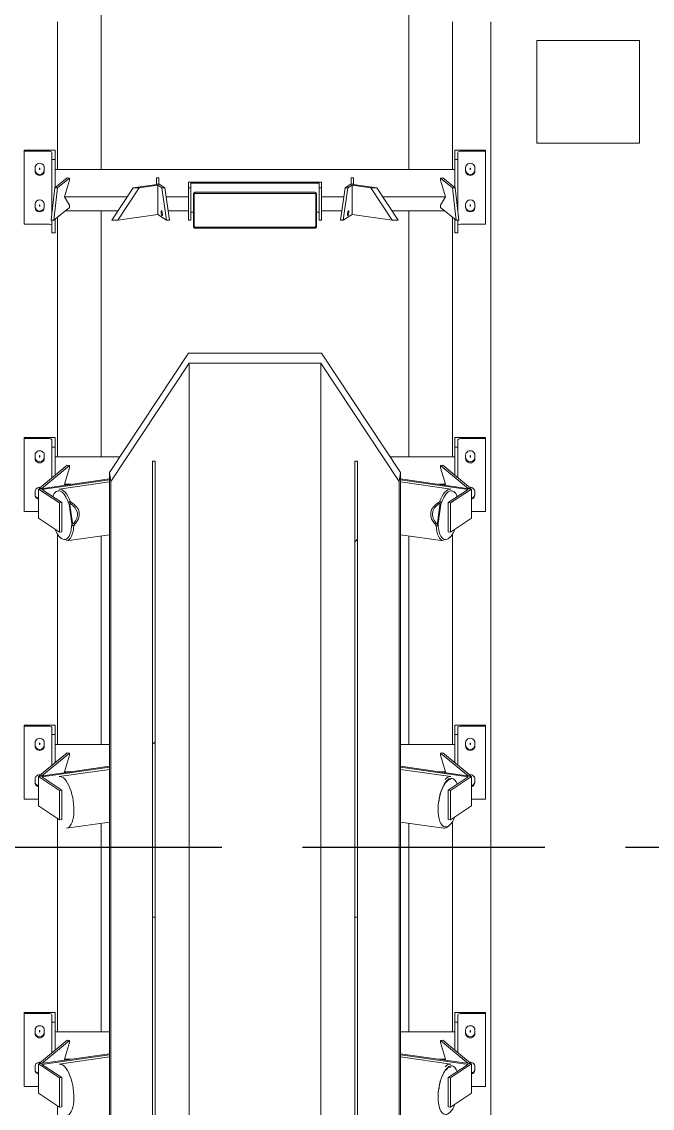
# Model space of a CAD drawing. Header units: millimetres. Extents: x 91119 to 792617, y 23924 to 150567.
# Drawn here: x 690947 to 692177, y 84727 to 86848 of the extents above; entities that cross this region are included whole.
import ezdxf

# ---------------------------------------------------------------- set-up
doc = ezdxf.new("R2010")
doc.units = ezdxf.units.MM
doc.header["$LTSCALE"] = 100
doc.linetypes.add('121217 IES and EMR$0$XKITLINE03', pattern=[6.299213, 4.724409, -1.574803])
doc.layers.add('121217 IES and EMR$0$grid', color=8, linetype='Continuous')
doc.layers.add('121217 IES and EMR$0$Xref', color=8, linetype='Continuous')

msp = doc.modelspace()

# ---------------------------------------------------------------- linework, layer by layer
at = {"layer": '121217 IES and EMR$0$grid', "linetype": '121217 IES and EMR$0$XKITLINE03'}
msp.add_line((768187.5, 85236.4), (614301.7, 85236.4), dxfattribs=at)
at = {"layer": '121217 IES and EMR$0$Xref', "linetype": 'Continuous', "lineweight": 20}
for p, q in [((691101.7, 86559.9), (691101.7, 87495.4)), ((691701.7, 86559.9), (691701.7, 87495.4)), ((691016.7, 86559.9), (691016.7, 86848.2)), ((691786.7, 86559.9), (691786.7, 86848.2)), ((691861.7, 83292.6), (691861.7, 86848.2)), ((690951.7, 86597.6), (691011.7, 86597.6)), ((690951.7, 86595.7), (690951.7, 86597.6)), ((690951.7, 86595.7), (690951.7, 86453.1)), ((690997.7, 86595.7), (690951.7, 86595.7)), ((691005.7, 86579), (691005.7, 86593.2)), ((691011.7, 86597.6), (691011.7, 86579)), ((691791.7, 86597.6), (691851.7, 86597.6)), ((691791.7, 86579), (691791.7, 86597.6)), ((691797.7, 86593.2), (691797.7, 86579)), ((691851.7, 86595.7), (691805.7, 86595.7)), ((691851.7, 86597.6), (691851.7, 86595.7)), ((691851.7, 86595.7), (691851.7, 86453.1)), ((691005.7, 86579), (691005.7, 86475.8)), ((691011.7, 86579), (691005.7, 86579)), ((691011.7, 86579), (691011.7, 86524.2)), ((691791.7, 86579), (691791.7, 86524.2)), ((691797.7, 86579), (691791.7, 86579)), ((691797.7, 86579), (691797.7, 86475.8)), ((690972.7, 86563.4), (690972.7, 86556.7)), ((690981.2, 86561.9), (690981.2, 86560)), ((690982.2, 86560), (690982.2, 86561.9)), ((690990.7, 86556.7), (690990.7, 86563.4)), ((691791.7, 86559.9), (691011.7, 86559.9)), ((691812.7, 86563.4), (691812.7, 86556.7)), ((691821.2, 86561.9), (691821.2, 86560)), ((691822.2, 86560), (691822.2, 86561.9)), ((691830.7, 86556.7), (691830.7, 86563.4)), ((691035.1, 86543.5), (691011.3, 86523.8)), ((691016.6, 86523.8), (691039.8, 86542.9)), ((691039.8, 86538.8), (691030.2, 86506.5)), ((691039.8, 86542.9), (691035.1, 86543.5)), ((691039.8, 86542.9), (691039.8, 86538.8)), ((691214.8, 86531.1), (691164.1, 86523.8)), ((691176, 86523.8), (691212.4, 86529)), ((691214.3, 86543.4), (691209.3, 86543.4)), ((691209.3, 86543.4), (691209.3, 86531.1)), ((691209.3, 86531.1), (691209.3, 86530.3)), ((691209.3, 86531.1), (691214.3, 86531.1)), ((691212.4, 86529), (691212.4, 86472)), ((691212.4, 86529), (691220.3, 86523.8)), ((691214.3, 86531.1), (691214.3, 86543.4)), ((691214.3, 86531.1), (691214.3, 86531)), ((691225.8, 86523.8), (691214.8, 86531.1)), ((691271.7, 86535), (691531.7, 86535)), ((691271.7, 86523.8), (691271.7, 86535)), ((691276.7, 86533.4), (691276.7, 86523.8)), ((691526.7, 86533.4), (691276.7, 86533.4)), ((691526.7, 86523.8), (691526.7, 86533.4)), ((691531.7, 86535), (691531.7, 86523.8)), ((691588.6, 86531.1), (691577.6, 86523.8)), ((691583.1, 86523.8), (691591, 86529)), ((691639.3, 86523.8), (691588.6, 86531.1)), ((691589.1, 86543.4), (691589.1, 86531.1)), ((691594.1, 86543.4), (691589.1, 86543.4)), ((691589.1, 86531.1), (691589.1, 86531)), ((691589.1, 86531.1), (691594.1, 86531.1)), ((691591, 86529), (691591, 86472)), ((691591, 86529), (691627.4, 86523.8)), ((691594.1, 86531.1), (691594.1, 86543.4)), ((691594.1, 86531.1), (691594.1, 86530.3)), ((691768.3, 86543.5), (691763.6, 86542.9)), ((691763.6, 86542.9), (691763.6, 86538.8)), ((691763.6, 86542.9), (691786.8, 86523.8)), ((691773.2, 86506.5), (691763.6, 86538.8)), ((691792.1, 86523.8), (691768.3, 86543.5)), ((691004, 86460.7), (691011.3, 86523.8)), ((691016.6, 86523.8), (691009.3, 86460.7)), ((691016.6, 86523.8), (691011.3, 86523.8)), ((691122.3, 86460.7), (691164.1, 86523.8)), ((691176, 86523.8), (691134.2, 86460.7)), ((691176, 86523.8), (691164.1, 86523.8)), ((691225.8, 86523.8), (691220.3, 86523.8)), ((691229.4, 86460.7), (691220.3, 86523.8)), ((691225.8, 86523.8), (691234.9, 86460.7)), ((691276.7, 86523.8), (691271.7, 86523.8)), ((691271.7, 86523.8), (691271.7, 86460.7)), ((691276.7, 86460.7), (691276.7, 86523.8)), ((691281.7, 86449.7), (691281.7, 86510.6)), ((691283.2, 86449.7), (691283.2, 86510.6)), ((691284.7, 86515.2), (691518.7, 86515.2)), ((691284.7, 86513), (691518.7, 86513)), ((691520.2, 86510.6), (691520.2, 86449.7)), ((691521.7, 86510.6), (691521.7, 86449.7)), ((691531.7, 86523.8), (691526.7, 86523.8)), ((691526.7, 86523.8), (691526.7, 86460.7)), ((691531.7, 86460.7), (691531.7, 86523.8)), ((691568.5, 86460.7), (691577.6, 86523.8)), ((691583.1, 86523.8), (691574, 86460.7)), ((691583.1, 86523.8), (691577.6, 86523.8)), ((691639.3, 86523.8), (691627.4, 86523.8)), ((691669.2, 86460.7), (691627.4, 86523.8)), ((691639.3, 86523.8), (691681.1, 86460.7)), ((691792.1, 86523.8), (691786.8, 86523.8)), ((691794.1, 86460.7), (691786.8, 86523.8)), ((691792.1, 86523.8), (691799.5, 86460.7)), ((690972.7, 86485.4), (690972.7, 86492)), ((690981.2, 86490.6), (690981.2, 86488.7)), ((690982.2, 86488.7), (690982.2, 86490.6)), ((690990.7, 86492), (690990.7, 86485.4)), ((691152.7, 86506.5), (691030.2, 86506.5)), ((691030.2, 86506.5), (691039.8, 86490)), ((691039.8, 86490), (691039.8, 86485.9)), ((691271.7, 86506.5), (691228.3, 86506.5)), ((691575.1, 86506.5), (691531.7, 86506.5)), ((691773.2, 86506.5), (691650.7, 86506.5)), ((691763.6, 86490), (691773.2, 86506.5)), ((691763.6, 86490), (691763.6, 86485.9)), ((691812.7, 86485.4), (691812.7, 86492)), ((691821.2, 86490.6), (691821.2, 86488.7)), ((691822.2, 86488.7), (691822.2, 86490.6)), ((691830.7, 86492), (691830.7, 86485.4)), ((691009.3, 86460.7), (691039.8, 86485.9)), ((691016.7, 85998.8), (691016.7, 86466.8)), ((691134.6, 86479.2), (691031.8, 86479.2)), ((691101.7, 85998.8), (691101.7, 86479.2)), ((691134.2, 86460.7), (691212.4, 86472)), ((691212.4, 86472), (691229.4, 86460.7)), ((691271.7, 86479.2), (691232.3, 86479.2)), ((691281.7, 86476.4), (691276.7, 86476.4)), ((691526.7, 86476.4), (691521.7, 86476.4)), ((691571.2, 86479.2), (691531.7, 86479.2)), ((691574, 86460.7), (691591, 86472)), ((691591, 86472), (691669.2, 86460.7)), ((691771.6, 86479.2), (691668.8, 86479.2)), ((691701.7, 85998.8), (691701.7, 86479.2)), ((691763.6, 86485.9), (691794.1, 86460.7)), ((691786.7, 85998.8), (691786.7, 86466.8)), ((690997.7, 86453.1), (690951.7, 86453.1)), ((691009.3, 86460.7), (691004, 86460.7)), ((691005.7, 86460.7), (691005.7, 86436.4)), ((691011.7, 86462.7), (691011.7, 86436.4)), ((691134.2, 86460.7), (691122.3, 86460.7)), ((691234.9, 86460.7), (691229.4, 86460.7)), ((691276.7, 86460.7), (691271.7, 86460.7)), ((691518.7, 86447.4), (691284.7, 86447.4)), ((691518.7, 86445.2), (691284.7, 86445.2)), ((691531.7, 86460.7), (691526.7, 86460.7)), ((691574, 86460.7), (691568.5, 86460.7)), ((691681.1, 86460.7), (691669.2, 86460.7)), ((691791.7, 86462.7), (691791.7, 86436.4)), ((691799.5, 86460.7), (691794.1, 86460.7)), ((691797.7, 86460.7), (691797.7, 86436.4)), ((691851.7, 86453.1), (691805.7, 86453.1)), ((691011.7, 86436.4), (691005.7, 86436.4)), ((691797.7, 86436.4), (691791.7, 86436.4)), ((691117.7, 85968.1), (691272, 86201)), ((691272, 86201), (691531.4, 86201)), ((691531.4, 86201), (691685.7, 85968.1)), ((691273.3, 86181.5), (691120.2, 85950.5)), ((691273.3, 84536.4), (691273.3, 86181.5)), ((691530.1, 86181.5), (691273.3, 86181.5)), ((691530.1, 84536.4), (691530.1, 86181.5)), ((691683.2, 85950.5), (691530.1, 86181.5)), ((690951.7, 86036.4), (691011.7, 86036.4)), ((690951.7, 86034.6), (690951.7, 86036.4)), ((690951.7, 86034.6), (690951.7, 85891.9)), ((690997.7, 86034.6), (690951.7, 86034.6)), ((691005.7, 86017.9), (691005.7, 86032.1)), ((691011.7, 86036.4), (691011.7, 86017.9)), ((691791.7, 86036.4), (691851.7, 86036.4)), ((691791.7, 86017.9), (691791.7, 86036.4)), ((691797.7, 86032.1), (691797.7, 86017.9)), ((691851.7, 86034.6), (691805.7, 86034.6)), ((691851.7, 86036.4), (691851.7, 86034.6)), ((691851.7, 86034.6), (691851.7, 85891.9)), ((690972.7, 86002.3), (690972.7, 85995.6)), ((690981.2, 86000.8), (690981.2, 85998.9)), ((690982.2, 85998.9), (690982.2, 86000.8)), ((690990.7, 85995.6), (690990.7, 86002.3)), ((691005.7, 86017.9), (691005.7, 85958.1)), ((691011.7, 86017.9), (691005.7, 86017.9)), ((691011.7, 86017.9), (691011.7, 85963)), ((691138, 85998.8), (691011.7, 85998.8)), ((691791.7, 85998.8), (691665.4, 85998.8)), ((691791.7, 86017.9), (691791.7, 85963)), ((691797.7, 86017.9), (691791.7, 86017.9)), ((691797.7, 86017.9), (691797.7, 85958.1)), ((691812.7, 86002.3), (691812.7, 85995.6)), ((691821.2, 86000.8), (691821.2, 85998.9)), ((691822.2, 85998.9), (691822.2, 86000.8)), ((691830.7, 85995.6), (691830.7, 86002.3)), ((691035.1, 85982.4), (690981.1, 85937.8)), ((690985.8, 85937.3), (691039.8, 85981.8)), ((691039.8, 85977.7), (691030.2, 85945.3)), ((691039.8, 85981.8), (691035.1, 85982.4)), ((691039.8, 85981.8), (691039.8, 85977.7)), ((691201.7, 85990.6), (691201.7, 85100.7)), ((691201.7, 85990.6), (691206.7, 85990.6)), ((691206.7, 85990.6), (691206.7, 85100.7)), ((691596.7, 85990.6), (691596.7, 85100.7)), ((691596.7, 85990.6), (691601.7, 85990.6)), ((691601.7, 85990.6), (691601.7, 85100.7)), ((691768.3, 85982.4), (691763.6, 85981.8)), ((691763.6, 85981.8), (691763.6, 85977.7)), ((691763.6, 85981.8), (691817.6, 85937.3)), ((691773.2, 85945.3), (691763.6, 85977.7)), ((691822.3, 85937.8), (691768.3, 85982.4)), ((691117.7, 85956), (690979.2, 85936)), ((691117.7, 83636.6), (691117.7, 85968.1)), ((691120.2, 85950.5), (691117.7, 85968.1)), ((691685.7, 85968.1), (691683.2, 85950.5)), ((691685.7, 84536.4), (691685.7, 85968.1)), ((691824.2, 85936), (691685.7, 85956)), ((690979.2, 85936), (690979.2, 85879)), ((690979.2, 85936), (691020.2, 85908.9)), ((690981.1, 85937.8), (690981.1, 85936.3)), ((690981.1, 85937.8), (690985.8, 85937.3)), ((690985.8, 85935.3), (691117.7, 85954.3)), ((690985.8, 85937.3), (690985.8, 85937)), ((691024.7, 85909.5), (690985.8, 85935.3)), ((691117.7, 85950), (691019.6, 85935.9)), ((691043.9, 85945.3), (691030.2, 85945.3)), ((691030.2, 85945.3), (691031.3, 85943.5)), ((691120.2, 83634.9), (691120.2, 85950.5)), ((691683.2, 84536.4), (691683.2, 85950.5)), ((691685.7, 85954.3), (691817.6, 85935.3)), ((691783.8, 85935.9), (691685.7, 85950)), ((691773.2, 85945.3), (691759.6, 85945.3)), ((691772.2, 85943.5), (691773.2, 85945.3)), ((691817.6, 85935.3), (691778.7, 85909.5)), ((691783.2, 85908.9), (691824.2, 85936)), ((691817.6, 85937.3), (691822.3, 85937.8)), ((691817.6, 85937.3), (691817.6, 85937)), ((691822.3, 85937.8), (691822.3, 85936.3)), ((691824.2, 85936), (691824.2, 85879)), ((690972.7, 85924.3), (690972.7, 85930.9)), ((691830.7, 85930.9), (691830.7, 85924.3)), ((691020.2, 85908.9), (691024.7, 85909.5)), ((691020.2, 85908.9), (691020.2, 85851.8)), ((691024.7, 85909.5), (691024.7, 85852.4)), ((691044.4, 85868.6), (691038.9, 85906.4)), ((691045.8, 85870.4), (691040.8, 85905.1)), ((691762.6, 85905.1), (691757.6, 85870.4)), ((691764.5, 85906.4), (691759, 85868.6)), ((691778.7, 85909.5), (691778.7, 85852.4)), ((691778.7, 85909.5), (691783.2, 85908.9)), ((691783.2, 85908.9), (691783.2, 85851.8)), ((690979.2, 85891.9), (690951.7, 85891.9)), ((690979.2, 85879), (691020.2, 85851.8)), ((691783.2, 85851.8), (691824.2, 85879)), ((691851.7, 85891.9), (691824.2, 85891.9)), ((691020.2, 85851.8), (691024.7, 85852.4)), ((691778.7, 85852.4), (691783.2, 85851.8)), ((691016.7, 85437.7), (691016.7, 85849.4)), ((691034.1, 85834.9), (691117.7, 85846.9)), ((691101.7, 85437.7), (691101.7, 85844.6)), ((691685.7, 85846.9), (691769.3, 85834.9)), ((691701.7, 85437.7), (691701.7, 85844.6)), ((691786.7, 85437.7), (691786.7, 85849.4)), ((690951.7, 85475.3), (691011.7, 85475.3)), ((690951.7, 85473.5), (690951.7, 85475.3)), ((690951.7, 85473.5), (690951.7, 85330.8)), ((690997.7, 85473.5), (690951.7, 85473.5)), ((691005.7, 85456.8), (691005.7, 85471)), ((691011.7, 85475.3), (691011.7, 85456.8)), ((691791.7, 85456.8), (691791.7, 85475.3)), ((691791.7, 85475.3), (691851.7, 85475.3)), ((691797.7, 85471), (691797.7, 85456.8)), ((691851.7, 85473.5), (691805.7, 85473.5)), ((691851.7, 85475.3), (691851.7, 85473.5)), ((691851.7, 85473.5), (691851.7, 85330.8)), ((691005.7, 85456.8), (691005.7, 85397)), ((691011.7, 85456.8), (691005.7, 85456.8)), ((691011.7, 85456.8), (691011.7, 85401.9)), ((691797.7, 85456.8), (691791.7, 85456.8)), ((691791.7, 85456.8), (691791.7, 85401.9)), ((691797.7, 85456.8), (691797.7, 85397)), ((690972.7, 85441.1), (690972.7, 85434.5)), ((690981.2, 85439.7), (690981.2, 85437.8)), ((690982.2, 85437.8), (690982.2, 85439.7)), ((690990.7, 85434.5), (690990.7, 85441.1)), ((691117.7, 85437.7), (691011.7, 85437.7)), ((691791.7, 85437.7), (691685.7, 85437.7)), ((691812.7, 85441.1), (691812.7, 85434.5)), ((691821.2, 85439.7), (691821.2, 85437.8)), ((691822.2, 85437.8), (691822.2, 85439.7)), ((691830.7, 85434.5), (691830.7, 85441.1)), ((691035.1, 85421.2), (690981.1, 85376.7)), ((690985.8, 85376.2), (691039.8, 85420.7)), ((691039.8, 85416.6), (691030.2, 85384.2)), ((691039.8, 85420.7), (691035.1, 85421.2)), ((691039.8, 85420.7), (691039.8, 85416.6)), ((691768.3, 85421.2), (691763.6, 85420.7)), ((691763.6, 85420.7), (691763.6, 85416.6)), ((691763.6, 85420.7), (691817.6, 85376.2)), ((691773.2, 85384.2), (691763.6, 85416.6)), ((691822.3, 85376.7), (691768.3, 85421.2)), ((691117.7, 85394.9), (690979.2, 85374.9)), ((690985.8, 85374.1), (691117.7, 85393.1)), ((691117.7, 85388.9), (691019.6, 85374.7)), ((691043.9, 85384.2), (691030.2, 85384.2)), ((691030.2, 85384.2), (691031.3, 85382.4)), ((691824.2, 85374.9), (691685.7, 85394.9)), ((691685.7, 85393.1), (691817.6, 85374.1)), ((691783.8, 85374.7), (691685.7, 85388.9)), ((691773.2, 85384.2), (691759.6, 85384.2)), ((691772.2, 85382.4), (691773.2, 85384.2)), ((690972.7, 85363.1), (690972.7, 85369.8)), ((690979.2, 85374.9), (690979.2, 85317.8)), ((690979.2, 85374.9), (691020.2, 85347.7)), ((690981.1, 85376.7), (690981.1, 85375.2)), ((690981.1, 85376.7), (690985.8, 85376.2)), ((690985.8, 85376.2), (690985.8, 85375.8)), ((691024.7, 85348.4), (690985.8, 85374.1)), ((691817.6, 85374.1), (691778.7, 85348.4)), ((691783.2, 85347.7), (691824.2, 85374.9)), ((691817.6, 85376.2), (691822.3, 85376.7)), ((691817.6, 85376.2), (691817.6, 85375.8)), ((691822.3, 85376.7), (691822.3, 85375.2)), ((691824.2, 85374.9), (691824.2, 85317.8)), ((691830.7, 85369.8), (691830.7, 85363.1)), ((691020.2, 85347.7), (691024.7, 85348.4)), ((691020.2, 85347.7), (691020.2, 85290.7)), ((691024.7, 85348.4), (691024.7, 85291.3)), ((691778.7, 85348.4), (691778.7, 85291.3)), ((691778.7, 85348.4), (691783.2, 85347.7)), ((691783.2, 85347.7), (691783.2, 85290.7)), ((690979.2, 85330.8), (690951.7, 85330.8)), ((691851.7, 85330.8), (691824.2, 85330.8)), ((690979.2, 85317.8), (691020.2, 85290.7)), ((691783.2, 85290.7), (691824.2, 85317.8)), ((691016.7, 84876.6), (691016.7, 85293)), ((691020.2, 85290.7), (691024.7, 85291.3)), ((691034.1, 85273.8), (691117.7, 85285.8)), ((691101.7, 84876.6), (691101.7, 85283.5)), ((691685.7, 85285.8), (691769.3, 85273.8)), ((691701.7, 84876.6), (691701.7, 85283.5)), ((691778.7, 85291.3), (691783.2, 85290.7)), ((691786.7, 84876.6), (691786.7, 85286.3)), ((691201.7, 84536.4), (691201.7, 85100.7)), ((691206.7, 85100.7), (691201.7, 85100.7)), ((691206.7, 84536.4), (691206.7, 85100.7)), ((691596.7, 84536.4), (691596.7, 85100.7)), ((691601.7, 85100.7), (691596.7, 85100.7)), ((691601.7, 84536.4), (691601.7, 85100.7)), ((690951.7, 84914.2), (691011.7, 84914.2)), ((690951.7, 84912.3), (690951.7, 84914.2)), ((690951.7, 84912.3), (690951.7, 84769.7)), ((690997.7, 84912.3), (690951.7, 84912.3)), ((691005.7, 84895.7), (691005.7, 84909.9)), ((691005.7, 84895.7), (691005.7, 84835.8)), ((691011.7, 84895.7), (691005.7, 84895.7)), ((691011.7, 84914.2), (691011.7, 84895.7)), ((691011.7, 84895.7), (691011.7, 84840.8)), ((691791.7, 84895.7), (691791.7, 84914.2)), ((691791.7, 84914.2), (691851.7, 84914.2)), ((691797.7, 84895.7), (691791.7, 84895.7)), ((691791.7, 84895.7), (691791.7, 84840.8)), ((691797.7, 84909.9), (691797.7, 84895.7)), ((691797.7, 84895.7), (691797.7, 84835.8)), ((691851.7, 84912.3), (691805.7, 84912.3)), ((691851.7, 84914.2), (691851.7, 84912.3)), ((691851.7, 84912.3), (691851.7, 84769.7)), ((690972.7, 84880), (690972.7, 84873.4)), ((690981.2, 84878.5), (690981.2, 84876.7)), ((690982.2, 84876.7), (690982.2, 84878.5)), ((690990.7, 84873.4), (690990.7, 84880)), ((691117.7, 84876.6), (691011.7, 84876.6)), ((691791.7, 84876.6), (691685.7, 84876.6)), ((691812.7, 84880), (691812.7, 84873.4)), ((691821.2, 84878.5), (691821.2, 84876.7)), ((691822.2, 84876.7), (691822.2, 84878.5)), ((691830.7, 84873.4), (691830.7, 84880)), ((691035.1, 84860.1), (690981.1, 84815.6)), ((690985.8, 84815), (691039.8, 84859.6)), ((691039.8, 84855.5), (691030.2, 84823.1)), ((691039.8, 84859.6), (691035.1, 84860.1)), ((691039.8, 84859.6), (691039.8, 84855.5)), ((691768.3, 84860.1), (691763.6, 84859.6)), ((691763.6, 84859.6), (691763.6, 84855.5)), ((691763.6, 84859.6), (691817.6, 84815)), ((691773.2, 84823.1), (691763.6, 84855.5)), ((691822.3, 84815.6), (691768.3, 84860.1)), ((691117.7, 84833.7), (690979.2, 84813.8)), ((690985.8, 84813), (691117.7, 84832)), ((691824.2, 84813.8), (691685.7, 84833.7)), ((691685.7, 84832), (691817.6, 84813)), ((690979.2, 84813.8), (690979.2, 84756.7)), ((690979.2, 84813.8), (691020.2, 84786.6)), ((690981.1, 84815.6), (690981.1, 84814.1)), ((690981.1, 84815.6), (690985.8, 84815)), ((690985.8, 84815), (690985.8, 84814.7)), ((691024.7, 84787.3), (690985.8, 84813)), ((691117.7, 84827.7), (691019.6, 84813.6)), ((691043.9, 84823.1), (691030.2, 84823.1)), ((691030.2, 84823.1), (691031.3, 84821.3)), ((691783.8, 84813.6), (691685.7, 84827.7)), ((691773.2, 84823.1), (691759.6, 84823.1)), ((691772.2, 84821.3), (691773.2, 84823.1)), ((691817.6, 84813), (691778.7, 84787.3)), ((691783.2, 84786.6), (691824.2, 84813.8)), ((691817.6, 84815), (691822.3, 84815.6)), ((691817.6, 84815), (691817.6, 84814.7)), ((691822.3, 84815.6), (691822.3, 84814.1)), ((691824.2, 84813.8), (691824.2, 84756.7)), ((690972.7, 84802), (690972.7, 84808.7)), ((691830.7, 84808.7), (691830.7, 84802)), ((690979.2, 84769.7), (690951.7, 84769.7)), ((691020.2, 84786.6), (691024.7, 84787.3)), ((691020.2, 84786.6), (691020.2, 84729.5)), ((691024.7, 84787.3), (691024.7, 84730.2)), ((691778.7, 84787.3), (691778.7, 84730.2)), ((691778.7, 84787.3), (691783.2, 84786.6)), ((691783.2, 84786.6), (691783.2, 84729.5)), ((691851.7, 84769.7), (691824.2, 84769.7)), ((690979.2, 84756.7), (691020.2, 84729.5)), ((691783.2, 84729.5), (691824.2, 84756.7)), ((691016.7, 84315.4), (691016.7, 84731.8)), ((691020.2, 84729.5), (691024.7, 84730.2)), ((691778.7, 84730.2), (691783.2, 84729.5))]:
    msp.add_line(p, q, dxfattribs=at)
at = {"layer": '121217 IES and EMR$0$Xref', "linetype": 'Continuous', "lineweight": 15}
for p, q in [((691951.7, 86611.4), (691951.7, 86811.4)), ((691951.7, 86811.4), (692151.7, 86811.4)), ((692151.7, 86811.4), (692151.7, 86611.4)), ((692151.7, 86611.4), (691951.7, 86611.4))]:
    msp.add_line(p, q, dxfattribs=at)
at = {"layer": '121217 IES and EMR$0$Xref', "linetype": 'Continuous', "lineweight": 0}
for p, q in [((691601.7, 85837.9), (691596.7, 85832.9)), ((691206.7, 85442.9), (691201.7, 85437.9))]:
    msp.add_line(p, q, dxfattribs=at)
at = {"layer": '121217 IES and EMR$0$Xref', "linetype": 'Continuous', "lineweight": 20}
for centre, major_axis, ratio, start_param, end_param in [((690997.7, 86593.2), (8, 0), 0.309017, 0, 1.570796), ((691805.7, 86593.2), (8, 0), 0.309017, 1.570796, 3.141593), ((690981.7, 86563.4), (9, 0), 0.951057, 0, 3.141593), ((691821.7, 86563.4), (9, 0), 0.951057, 0, 3.141593), ((690981.7, 86558.6), (9, 0), 0.951057, 3.141593, 6.283185), ((690981.7, 86556.7), (-9, 0), 0.951057, 0, 3.141593), ((690981.7, 86561.9), (-0.5, 0), 0.951057, 3.141593, 6.283185), ((691821.7, 86558.6), (9, 0), 0.951057, 3.141593, 6.283185), ((691821.7, 86556.7), (-9, 0), 0.951057, 0, 3.141593), ((691821.7, 86561.9), (-0.5, 0), 0.951057, 3.141593, 6.283185), ((690981.7, 86492), (-9, 0), 0.951057, 3.141593, 6.283185), ((690981.7, 86487.2), (-9, 0), 0.951057, 0, 3.141593), ((690981.7, 86490.6), (-0.5, 0), 0.951057, 3.141593, 6.283185), ((691821.7, 86492), (-9, 0), 0.951057, 3.141593, 6.283185), ((691821.7, 86487.2), (-9, 0), 0.951057, 0, 3.141593), ((691821.7, 86490.6), (-0.5, 0), 0.951057, 3.141593, 6.283185), ((690981.7, 86485.4), (9, 0), 0.951057, 3.141593, 6.283185), ((691821.7, 86485.4), (9, 0), 0.951057, 3.141593, 6.283185), ((690997.7, 86450.6), (8, 0), 0.309017, 0, 1.570796), ((691805.7, 86450.6), (8, 0), 0.309017, 1.570796, 3.141593), ((690997.7, 86032.1), (8, 0), 0.309017, 0, 1.570796), ((691805.7, 86032.1), (8, 0), 0.309017, 1.570796, 3.141593), ((690981.7, 86002.3), (9, 0), 0.951057, 0, 3.141593), ((690981.7, 86000.8), (-0.5, 0), 0.951057, 3.141593, 6.283185), ((691821.7, 86002.3), (9, 0), 0.951057, 0, 3.141593), ((691821.7, 86000.8), (-0.5, 0), 0.951057, 3.141593, 6.283185), ((690981.7, 85997.5), (9, 0), 0.951057, 3.141593, 6.283185), ((690981.7, 85995.6), (-9, 0), 0.951057, 0, 3.141593), ((691821.7, 85997.5), (9, 0), 0.951057, 3.141593, 6.283185), ((691821.7, 85995.6), (-9, 0), 0.951057, 0, 3.141593), ((690981.7, 85930.9), (-9, 0), 0.951057, 4.56602, 6.283185), ((691026.9, 85885.4), (-7.3, 50.5), 0.401934, -1.09528, 0), ((691776.5, 85885.4), (-7.3, -50.5), 0.401934, 3.141593, 4.236873), ((691821.7, 85930.9), (-9, 0), 0.951057, 3.141593, 4.858758), ((690981.7, 85926.1), (-9, 0), 0.951057, 0, 1.285617), ((690981.7, 85924.3), (9, 0), 0.951057, 3.141593, 4.42721), ((691024.2, 85885), (-6.8, 47.5), 0.401934, -1.160965, 0.650275), ((691779.2, 85885), (-6.8, -47.5), 0.401934, 2.491318, 4.302558), ((691821.7, 85926.1), (-9, 0), 0.951057, 1.855975, 3.141593), ((691821.7, 85924.3), (9, 0), 0.951057, 4.997568, 6.283185), ((690933.3, 85871.9), (-125.6, -18.1), 0.401934, 2.666076, 3.617109), ((691026.9, 85885.4), (-7.1, 49), 0.401934, -7.441173, -7.405528), ((690933.3, 85871.9), (-121.9, -17.6), 0.401934, 2.728784, 3.554402), ((691870.1, 85871.9), (125.6, -18.1), 0.401934, 2.666076, 3.617109), ((691870.1, 85871.9), (121.9, -17.6), 0.401934, 2.728784, 3.554402), ((691024.2, 85885), (-6.8, 47.5), 0.401934, 2.129535, 4.302558), ((691026.9, 85885.4), (-7.3, 50.5), 0.401934, 3.141593, 4.236873), ((691776.5, 85885.4), (-7.3, -50.5), 0.401934, -1.09528, 0), ((691779.2, 85885), (-6.8, -47.5), 0.401934, -1.160965, 1.012058), ((690997.7, 85471), (8, 0), 0.309017, 0, 1.570796), ((691805.7, 85471), (8, 0), 0.309017, 1.570796, 3.141593), ((690981.7, 85441.1), (9, 0), 0.951057, 0, 3.141593), ((691821.7, 85441.1), (9, 0), 0.951057, 0, 3.141593), ((690981.7, 85436.3), (9, 0), 0.951057, 3.141593, 6.283185), ((690981.7, 85434.5), (-9, 0), 0.951057, 0, 3.141593), ((690981.7, 85439.7), (-0.5, 0), 0.951057, 3.141593, 6.283185), ((691821.7, 85436.3), (9, 0), 0.951057, 3.141593, 6.283185), ((691821.7, 85434.5), (-9, 0), 0.951057, 0, 3.141593), ((691821.7, 85439.7), (-0.5, 0), 0.951057, 3.141593, 6.283185), ((690981.7, 85369.8), (-9, 0), 0.951057, 4.56602, 6.283185), ((690981.7, 85365), (-9, 0), 0.951057, 0, 1.285617), ((690981.7, 85363.1), (9, 0), 0.951057, 3.141593, 4.42721), ((691026.9, 85324.3), (7.3, -50.5), 0.401934, 0, 3.141593), ((691779.2, 85323.9), (-6.8, -47.5), 0.401934, 2.491318, 6.283185), ((691776.5, 85324.3), (7.3, 50.5), 0.401934, 0, 0.536034), ((691821.7, 85369.8), (-9, 0), 0.951057, 3.141593, 4.858758), ((691821.7, 85365), (-9, 0), 0.951057, 1.855975, 3.141593), ((691821.7, 85363.1), (9, 0), 0.951057, 4.997568, 6.283185), ((691776.5, 85324.3), (7.3, 50.5), 0.401934, 3.141593, 3.615175), ((691779.2, 85323.9), (-6.8, -47.5), 0.401934, 0, 1.012058), ((690997.7, 84909.9), (8, 0), 0.309017, 0, 1.570796), ((691805.7, 84909.9), (8, 0), 0.309017, 1.570796, 3.141593), ((690981.7, 84880), (9, 0), 0.951057, 0, 3.141593), ((690981.7, 84875.2), (9, 0), 0.951057, 3.141593, 6.283185), ((690981.7, 84878.5), (-0.5, 0), 0.951057, 3.141591, 6.283185), ((691821.7, 84880), (9, 0), 0.951057, 0, 3.141593), ((691821.7, 84875.2), (9, 0), 0.951057, 3.141593, 6.283185), ((691821.7, 84878.5), (-0.5, 0), 0.951057, 3.141593, 6.283185), ((690981.7, 84873.4), (-9, 0), 0.951057, 0, 3.141593), ((691821.7, 84873.4), (-9, 0), 0.951057, 0, 3.141593), ((690981.7, 84808.7), (-9, 0), 0.951057, 4.56602, 6.283185), ((691026.9, 84763.1), (7.3, -50.5), 0.401934, 0, 3.141593), ((691779.2, 84762.7), (-6.8, -47.5), 0.401934, 2.491318, 6.283185), ((691776.5, 84763.1), (7.3, 50.5), 0.401934, 0, 0.536034), ((691821.7, 84808.7), (-9, 0), 0.951057, 3.141593, 4.858758), ((690981.7, 84803.9), (-9, 0), 0.951057, 0, 1.285617), ((690981.7, 84802), (9, 0), 0.951057, 3.141593, 4.42721), ((691821.7, 84803.9), (-9, 0), 0.951057, 1.855975, 3.141593), ((691821.7, 84802), (9, 0), 0.951057, 4.997568, 6.283185), ((691779.2, 84762.7), (-6.8, -47.5), 0.401934, 0, 1.012058)]:
    msp.add_ellipse(centre, major_axis=major_axis, ratio=ratio, start_param=start_param, end_param=end_param, dxfattribs=at)
for centre in [(690981.7, 86560), (691821.7, 86560), (690981.7, 86488.7), (691821.7, 86488.7), (690981.7, 85998.9), (691821.7, 85998.9), (690981.7, 85437.8), (691821.7, 85437.8), (690981.7, 84876.7), (691821.7, 84876.7)]:
    msp.add_ellipse(centre, major_axis=(-0.5, 0), ratio=0.951057, dxfattribs=at)
for points, knots in [([(691284.7, 86515.2), (691284.5, 86515.2), (691284.2, 86515.1), (691283.7, 86515), (691283.5, 86514.8), (691283.1, 86514.5), (691282.9, 86514.4), (691282.6, 86514), (691282.5, 86513.8), (691282.2, 86513.3), (691282.1, 86513.1), (691282, 86512.6), (691281.9, 86512.4), (691281.8, 86511.6), (691281.7, 86511.1), (691281.7, 86510.6)], [0, 0, 0, 0, 0.125, 0.125, 0.25, 0.25, 0.375, 0.375, 0.5, 0.5, 0.625, 0.625, 0.75, 0.75, 1, 1, 1, 1]), ([(691284.7, 86513), (691284.6, 86513), (691284.4, 86512.9), (691284.2, 86512.8), (691284.1, 86512.8), (691283.9, 86512.6), (691283.8, 86512.5), (691283.7, 86512.3), (691283.6, 86512.2), (691283.5, 86512), (691283.4, 86511.9), (691283.3, 86511.6), (691283.3, 86511.5), (691283.2, 86511.2), (691283.2, 86510.9), (691283.2, 86510.6)], [0, 0, 0, 0, 0.125, 0.125, 0.25, 0.25, 0.375, 0.375, 0.5, 0.5, 0.625, 0.625, 0.75, 0.75, 1, 1, 1, 1]), ([(691521.7, 86510.6), (691521.7, 86510.9), (691521.7, 86511.1), (691521.6, 86511.6), (691521.6, 86511.9), (691521.5, 86512.4), (691521.4, 86512.6), (691521.3, 86513.1), (691521.2, 86513.3), (691520.8, 86514), (691520.5, 86514.4), (691520, 86514.8), (691519.9, 86514.8), (691519.7, 86515), (691519.6, 86515), (691519.3, 86515.1), (691519.2, 86515.1), (691519, 86515.2), (691518.8, 86515.2), (691518.7, 86515.2)], [0, 0, 0, 0, 0.125, 0.125, 0.25, 0.25, 0.375, 0.375, 0.5, 0.5, 0.75, 0.75, 0.8125, 0.8125, 0.875, 0.875, 0.9375, 0.9375, 1, 1, 1, 1]), ([(691520.2, 86510.6), (691520.2, 86510.9), (691520.2, 86511.2), (691520.1, 86511.6), (691520, 86511.9), (691519.8, 86512.3), (691519.6, 86512.5), (691519.3, 86512.8), (691519.2, 86512.8), (691519, 86512.9), (691518.8, 86513), (691518.7, 86513)], [0, 0, 0, 0, 0.25, 0.25, 0.5, 0.5, 0.75, 0.75, 0.875, 0.875, 1, 1, 1, 1]), ([(691220.9, 86474.3), (691220.8, 86475.2), (691220.7, 86476), (691220.4, 86477.2), (691220.2, 86477.6), (691220, 86478.2), (691219.9, 86478.4), (691219.7, 86478.8), (691219.6, 86479), (691219.3, 86479), (691219.1, 86479), (691219, 86478.8), (691218.9, 86478.7), (691218.8, 86478.4), (691218.8, 86478.2), (691218.6, 86477.6), (691218.6, 86477.2), (691218.6, 86475.9), (691218.7, 86475.1), (691218.9, 86473.4), (691219, 86472.6), (691219.4, 86471.4), (691219.5, 86471), (691219.8, 86470.4), (691219.9, 86470.3), (691220.1, 86469.9), (691220.3, 86469.7), (691220.6, 86469.6), (691220.7, 86469.6), (691220.9, 86469.8), (691220.9, 86469.9), (691221, 86470.2), (691221.1, 86470.4), (691221.2, 86471), (691221.2, 86471.4), (691221.1, 86472.7), (691221.1, 86473.5), (691220.9, 86474.3)], [0, 0, 0, 0, 0.125, 0.125, 0.1875, 0.1875, 0.21875, 0.21875, 0.25, 0.25, 0.265625, 0.265625, 0.28125, 0.28125, 0.3125, 0.3125, 0.375, 0.375, 0.5, 0.5, 0.625, 0.625, 0.6875, 0.6875, 0.71875, 0.71875, 0.75, 0.75, 0.765625, 0.765625, 0.78125, 0.78125, 0.8125, 0.8125, 0.875, 0.875, 1, 1, 1, 1]), ([(691582.5, 86474.3), (691582.3, 86473.5), (691582.3, 86472.7), (691582.2, 86471.4), (691582.3, 86471), (691582.4, 86470.3), (691582.4, 86470.1), (691582.5, 86469.8), (691582.6, 86469.7), (691582.8, 86469.6), (691582.9, 86469.6), (691583.2, 86469.8), (691583.3, 86469.9), (691583.5, 86470.3), (691583.6, 86470.5), (691583.9, 86471.1), (691584, 86471.5), (691584.4, 86472.7), (691584.5, 86473.5), (691584.8, 86475.1), (691584.8, 86475.9), (691584.8, 86477.2), (691584.8, 86477.6), (691584.6, 86478.2), (691584.6, 86478.4), (691584.5, 86478.7), (691584.4, 86478.8), (691584.3, 86479), (691584.1, 86479), (691583.8, 86479), (691583.7, 86478.8), (691583.5, 86478.4), (691583.4, 86478.2), (691583.2, 86477.6), (691583, 86477.2), (691582.7, 86476), (691582.6, 86475.2), (691582.5, 86474.3)], [0, 0, 0, 0, 0.125, 0.125, 0.1875, 0.1875, 0.21875, 0.21875, 0.234375, 0.234375, 0.25, 0.25, 0.28125, 0.28125, 0.3125, 0.3125, 0.375, 0.375, 0.5, 0.5, 0.625, 0.625, 0.6875, 0.6875, 0.71875, 0.71875, 0.734375, 0.734375, 0.75, 0.75, 0.78125, 0.78125, 0.8125, 0.8125, 0.875, 0.875, 1, 1, 1, 1]), ([(691281.7, 86449.7), (691281.7, 86449.2), (691281.8, 86448.8), (691281.9, 86448), (691282, 86447.8), (691282.1, 86447.3), (691282.2, 86447.1), (691282.6, 86446.4), (691282.9, 86446), (691283.5, 86445.6), (691283.7, 86445.4), (691284.2, 86445.3), (691284.5, 86445.2), (691284.7, 86445.2)], [0, 0, 0, 0, 0.25, 0.25, 0.375, 0.375, 0.5, 0.5, 0.75, 0.75, 0.875, 0.875, 1, 1, 1, 1]), ([(691283.2, 86449.7), (691283.2, 86449.5), (691283.2, 86449.2), (691283.3, 86448.8), (691283.4, 86448.5), (691283.6, 86448.1), (691283.8, 86447.9), (691284.1, 86447.6), (691284.2, 86447.5), (691284.5, 86447.5), (691284.6, 86447.4), (691284.7, 86447.4)], [0, 0, 0, 0, 0.25, 0.25, 0.5, 0.5, 0.75, 0.75, 0.875, 0.875, 1, 1, 1, 1]), ([(691518.7, 86447.4), (691518.8, 86447.4), (691519, 86447.5), (691519.2, 86447.5), (691519.3, 86447.6), (691519.6, 86447.9), (691519.8, 86448.1), (691520, 86448.5), (691520.1, 86448.7), (691520.2, 86449.2), (691520.2, 86449.5), (691520.2, 86449.7)], [0, 0, 0, 0, 0.125, 0.125, 0.25, 0.25, 0.5, 0.5, 0.75, 0.75, 1, 1, 1, 1]), ([(691518.7, 86445.2), (691519, 86445.2), (691519.2, 86445.3), (691519.6, 86445.4), (691519.7, 86445.4), (691519.9, 86445.6), (691520, 86445.6), (691520.3, 86445.9), (691520.5, 86446), (691520.8, 86446.4), (691520.9, 86446.6), (691521.2, 86447.1), (691521.3, 86447.3), (691521.4, 86447.8), (691521.5, 86448), (691521.6, 86448.5), (691521.6, 86448.7), (691521.7, 86449.2), (691521.7, 86449.5), (691521.7, 86449.7)], [0, 0, 0, 0, 0.125, 0.125, 0.1875, 0.1875, 0.25, 0.25, 0.375, 0.375, 0.5, 0.5, 0.625, 0.625, 0.75, 0.75, 0.875, 0.875, 1, 1, 1, 1]), ([(691041.6, 85911.1), (691041.5, 85911.2), (691041.3, 85911.2), (691041.1, 85911.3), (691040.9, 85911.4), (691040.6, 85911.4), (691040.5, 85911.4), (691040.2, 85911.4), (691040.1, 85911.3), (691039.8, 85911.2), (691039.7, 85911.1), (691039.5, 85910.9), (691039.4, 85910.8), (691039.2, 85910.5), (691039.2, 85910.4), (691039.1, 85910.1), (691039, 85910), (691038.9, 85909.6), (691038.9, 85909.3), (691038.8, 85908.7), (691038.8, 85908.4), (691038.8, 85907.9), (691038.8, 85907.6), (691038.9, 85907), (691038.9, 85906.7), (691038.9, 85906.4)], [0, 0, 0, 0, 0.0625, 0.0625, 0.125, 0.125, 0.1875, 0.1875, 0.25, 0.25, 0.3125, 0.3125, 0.375, 0.375, 0.4375, 0.4375, 0.5, 0.5, 0.625, 0.625, 0.75, 0.75, 0.875, 0.875, 1, 1, 1, 1]), ([(691042.1, 85907.6), (691042, 85907.7), (691041.8, 85907.8), (691041.5, 85907.9), (691041.3, 85907.8), (691040.9, 85907.6), (691040.8, 85907.2), (691040.6, 85906.3), (691040.7, 85905.7), (691040.8, 85905.1)], [0, 0, 0, 0, 0.125, 0.125, 0.25, 0.25, 0.5, 0.5, 1, 1, 1, 1]), ([(691762.6, 85905.1), (691762.7, 85905.7), (691762.8, 85906.3), (691762.6, 85907.2), (691762.5, 85907.6), (691762.1, 85907.8), (691761.9, 85907.9), (691761.6, 85907.8), (691761.5, 85907.7), (691761.3, 85907.6)], [0, 0, 0, 0, 0.5, 0.5, 0.75, 0.75, 0.875, 0.875, 1, 1, 1, 1]), ([(691764.5, 85906.4), (691764.5, 85907), (691764.6, 85907.6), (691764.6, 85908.7), (691764.6, 85909.3), (691764.3, 85910.4), (691764, 85911), (691763.2, 85911.4), (691762.9, 85911.4), (691762.3, 85911.3), (691762.1, 85911.2), (691761.8, 85911.1)], [0, 0, 0, 0, 0.25, 0.25, 0.5, 0.5, 0.75, 0.75, 0.875, 0.875, 1, 1, 1, 1]), ([(691044.4, 85868.6), (691044.5, 85868), (691044.6, 85867.4), (691044.8, 85866.6), (691044.9, 85866.3), (691045.1, 85865.8), (691045.3, 85865.6), (691045.6, 85865.1), (691045.7, 85864.8), (691046.1, 85864.5), (691046.2, 85864.5), (691046.4, 85864.3), (691046.6, 85864.3), (691046.8, 85864.2), (691047, 85864.2), (691047.3, 85864.3), (691047.4, 85864.3), (691047.7, 85864.4), (691047.8, 85864.5), (691048, 85864.7), (691048.1, 85864.8), (691048.2, 85864.9)], [0, 0, 0, 0, 0.25, 0.25, 0.375, 0.375, 0.5, 0.5, 0.625, 0.625, 0.6875, 0.6875, 0.75, 0.75, 0.8125, 0.8125, 0.875, 0.875, 0.9375, 0.9375, 1, 1, 1, 1]), ([(691045.8, 85870.4), (691045.9, 85869.8), (691046, 85869.2), (691046.4, 85868.3), (691046.6, 85868.1), (691047.1, 85867.9), (691047.2, 85867.9), (691047.5, 85868.1), (691047.6, 85868.2), (691047.7, 85868.3)], [0, 0, 0, 0, 0.5, 0.5, 0.75, 0.75, 0.875, 0.875, 1, 1, 1, 1]), ([(691755.2, 85864.9), (691755.3, 85864.8), (691755.4, 85864.7), (691755.6, 85864.5), (691755.7, 85864.4), (691756, 85864.3), (691756.1, 85864.3), (691756.4, 85864.2), (691756.6, 85864.2), (691756.8, 85864.3), (691757, 85864.3), (691757.2, 85864.5), (691757.4, 85864.5), (691757.6, 85864.7), (691757.7, 85864.8), (691757.8, 85865.1), (691757.9, 85865.2), (691758.2, 85865.6), (691758.3, 85865.8), (691758.5, 85866.4), (691758.6, 85866.6), (691758.8, 85867.5), (691758.9, 85868), (691759, 85868.6)], [0, 0, 0, 0, 0.0625, 0.0625, 0.125, 0.125, 0.1875, 0.1875, 0.25, 0.25, 0.3125, 0.3125, 0.375, 0.375, 0.4375, 0.4375, 0.5, 0.5, 0.625, 0.625, 0.75, 0.75, 1, 1, 1, 1]), ([(691755.7, 85868.3), (691755.8, 85868.2), (691755.9, 85868.1), (691756.1, 85868), (691756.3, 85867.9), (691756.8, 85868.1), (691757, 85868.3), (691757.4, 85869.2), (691757.5, 85869.8), (691757.6, 85870.4)], [0, 0, 0, 0, 0.125, 0.125, 0.25, 0.25, 0.5, 0.5, 1, 1, 1, 1]), ([(691760.7, 85326.5), (691761.1, 85329.5), (691762.1, 85337.6), (691766.3, 85350.6), (691771.4, 85360.8), (691774, 85363.1), (691774.7, 85363.7)], [0, 0, 0, 0, 0.176363, 0.538125, 0.896111, 1, 1, 1, 1]), ([(691774.7, 85363.7), (691776.3, 85365.5), (691779.8, 85369.1), (691782.2, 85369.2), (691783.7, 85368.6)], [0, 0, 0, 0, 0.1425018, 0.3401732, 0.3401732, 0.3401732, 0.3401732]), ([(691760.7, 84765.3), (691761.1, 84768.4), (691762.1, 84776.4), (691766.3, 84789.5), (691771.4, 84799.7), (691774, 84802), (691774.7, 84802.6)], [0, 0, 0, 0, 0.176363, 0.538125, 0.896111, 1, 1, 1, 1]), ([(691774.7, 84802.6), (691776.3, 84804.4), (691779.8, 84808), (691782.2, 84808), (691783.7, 84807.5)], [0, 0, 0, 0, 0.1425018, 0.3401732, 0.3401732, 0.3401732, 0.3401732])]:
    msp.add_open_spline(points, degree=3, knots=knots, dxfattribs=at)

doc.saveas('drawing.dxf')
